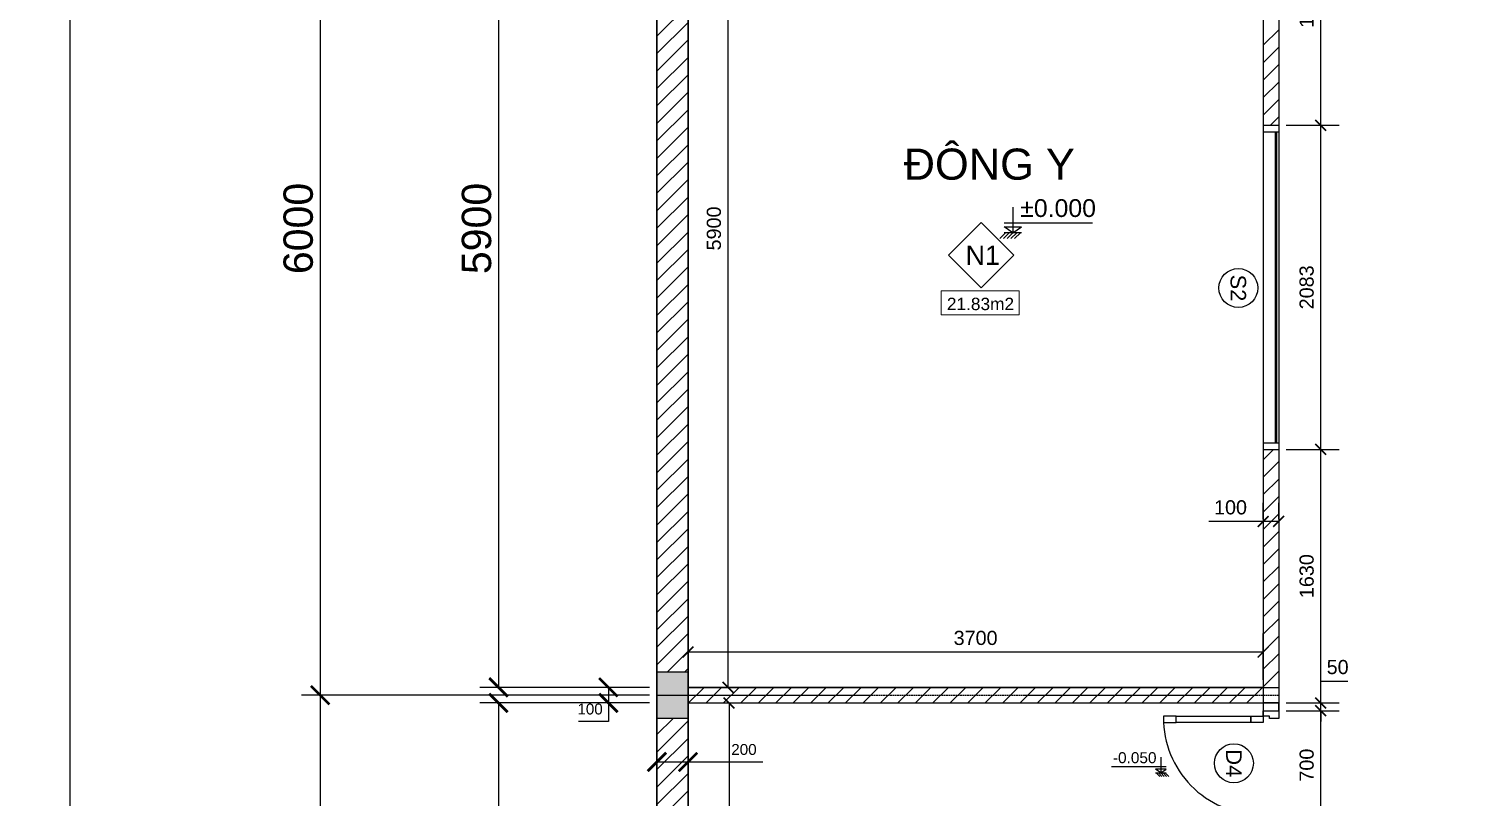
# Model space of a CAD drawing. Header units: millimetres. Extents: x -26398 to 135532, y -376633 to 43268.
# Drawn here: x 18242 to 27472, y -103056 to -98116 of the extents above; entities that cross this region are included whole.
import ezdxf
from ezdxf.enums import TextEntityAlignment as Align

# ---------------------------------------------------------------- set-up
doc = ezdxf.new("R2010")
doc.units = ezdxf.units.MM
doc.linetypes.add('ACAD_ISO02W100', pattern=[15, 12, -3])
for name, color, linetype in [('A-Door', 150, 'Continuous'), ('A5-KICHTHUOC', 251, 'Continuous'), ('cửa', 152, 'Continuous'), ('NT', 1, 'Continuous'), ('trục chia', 160, 'ACAD_ISO02W100'), ('TƯỜNG', 52, 'Continuous')]:
    doc.layers.add(name, color=color, linetype=linetype)
doc.layers.add('A6-GHICHU', color=147, linetype='Continuous', lineweight=20)
doc.styles.add('GHICHU35', font='', dxfattribs={"width": 0.9, "height": 350})
doc.styles.get("Standard").update_dxf_attribs({"font": 'arial.ttf'})
doc.styles.add('TUANH', font='')
doc.styles.get('GHICHU35').set_extended_font_data('VNI-Helve')
doc.styles.get('TUANH').set_extended_font_data('VNI-Helve-Condense', bold=True)
doc.dimstyles.new('dimmatbang', dxfattribs={"dimscale": 70, "dimtxt": 2.7, "dimasz": 1.7, "dimexe": 1.7, "dimexo": 0.7, "dimtad": 1, "dimtoh": 1, "dimdec": 1, "dimtxsty": 'Standard', "dimblk": 'ARCHTICK', "dimcen": 2.5, "dimclrd": 1, "dimclre": 256, "dimadec": 0, "dimazin": 0, "dimtfac": 1, "dimtdec": 1, "dimtmove": 0, "dimatfit": 3, "dimfxl": 1, "dimarcsym": 0})

# ---------------------------------------------------------------- blocks, each defined once
blk = doc.blocks.new('A$C7DB75F4D')
at = {"layer": 'A-Door'}
for points in [[(625, 740), (625, 660), (665, 660), (665, 740)], [(625, 180), (625, 660), (665, 660), (665, 180)], [(35, 100), (35, 60), (50, 60), (50, 50), (50, 0), (0, 0), (0, 100)], [(625, 100), (625, 180), (665, 180), (665, 100)], [(665, 100), (700, 100), (700, 0), (650, 0), (650, 50), (650, 60), (665, 60)]]:
    blk.add_lwpolyline(points, close=True, dxfattribs=at)
at = {"layer": 'NT', "color": 1}
blk.add_arc((650, 125), 615.5, 92.32782, 182.32782, dxfattribs=at)
blk = doc.blocks.new('1-cote nen')
for p, q in [((-2, 267), (-2, 0)), ((-91, 102), (828, 102)), ((-2, 0), (-91, 63)), ((-91, 63), (88, 63)), ((90, 0), (-91, 0)), ((-2, 0), (88, 63)), ((-137, -60), (-77, 0)), ((-99, -60), (-39, 0)), ((-60, -60), (0, 0)), ((-21, -60), (39, 0)), ((17, -60), (77, 0))]:
    blk.add_line(p, q)
at = {"ltscale": 50, "style": 'GHICHU35', "width": 0.9}
blk.add_attdef('%%P0.000', (75, 164), '', height=187, dxfattribs=at)
blk = doc.blocks.new('_ArchTick')
at = {"color": 0, "linetype": 'ByBlock', "const_width": 0.15}
blk.add_lwpolyline([(-0.5, -0.5), (0.5, 0.5)], dxfattribs=at)
blk = doc.blocks.new('*D2987')
at = {"lineweight": -2, "transparency": 16777216}
for p, q in [((22284.5, -102601.5), (22284.5, -102947.8)), ((22484.5, -102601.5), (22484.5, -102947.8))]:
    blk.add_line(p, q, dxfattribs=at)
at = {"color": 1, "lineweight": -2, "transparency": 16777216}
for p, q in [((22284.5, -102828.8), (22484.5, -102828.8)), ((22484.5, -102828.8), (22965.6, -102828.8))]:
    blk.add_line(p, q, dxfattribs=at)
at = {"layer": 'DEFPOINTS', "color": 0, "transparency": 16777216}
for p in [(22284.5, -102552.5), (22484.5, -102552.5), (22484.5, -102828.8)]:
    blk.add_point(p, dxfattribs=at)
at = {"color": 1, "lineweight": -2, "transparency": 16777216, "xscale": 119, "yscale": 119, "zscale": 119, "rotation": 180}
blk.add_blockref('_ArchTick', (22284.5, -102828.8), dxfattribs=at)
at = {"color": 1, "lineweight": -2, "transparency": 16777216, "xscale": 119, "yscale": 119, "zscale": 119}
blk.add_blockref('_ArchTick', (22484.5, -102828.8), dxfattribs=at)
at = {"color": 0, "transparency": 16777216, "insert": (22844, -102749.3), "char_height": 70, "attachment_point": 5}
blk.add_mtext('200', dxfattribs=at)
blk = doc.blocks.new('*D3116')
at = {"lineweight": -2, "transparency": 16777216}
for p, q in [((26333.5, -102499.7), (26674.1, -102499.7)), ((26333.5, -103199.7), (26674.1, -103199.7))]:
    blk.add_line(p, q, dxfattribs=at)
at = {"color": 1, "lineweight": -2, "transparency": 16777216}
blk.add_line((26555.1, -103199.7), (26555.1, -102499.7), dxfattribs=at)
at = {"layer": 'DEFPOINTS', "color": 0, "transparency": 16777216}
for p in [(26284.5, -102499.7), (26555.1, -102499.7), (26284.5, -103199.7)]:
    blk.add_point(p, dxfattribs=at)
at = {"color": 1, "lineweight": -2, "transparency": 16777216, "xscale": 70, "yscale": 70, "zscale": 70}
for p, rotation in [((26555.1, -102499.7), 90), ((26555.1, -103199.7), 270)]:
    blk.add_blockref('_ArchTick', p, dxfattribs=dict(at, rotation=rotation))
at = {"color": 0, "transparency": 16777216, "insert": (26464.9, -102849.7), "char_height": 91, "attachment_point": 5, "rotation": 90}
blk.add_mtext('700', dxfattribs=at)
blk = doc.blocks.new('*D3007')
at = {"color": 1, "lineweight": -2, "transparency": 16777216}
for p, q in [((26555.1, -102449.7), (26555.1, -102309.7)), ((26555.1, -102309.7), (26728.9, -102309.7)), ((26555.1, -102499.7), (26555.1, -102449.7)), ((26555.1, -102499.7), (26555.1, -102569.7))]:
    blk.add_line(p, q, dxfattribs=at)
at = {"lineweight": -2, "transparency": 16777216}
for p, q in [((26333.5, -102449.7), (26674.1, -102449.7)), ((26333.5, -102499.7), (26674.1, -102499.7))]:
    blk.add_line(p, q, dxfattribs=at)
at = {"layer": 'DEFPOINTS', "color": 0, "transparency": 16777216}
for p in [(26284.5, -102449.7), (26555.1, -102449.7), (26284.5, -102499.7)]:
    blk.add_point(p, dxfattribs=at)
at = {"color": 1, "lineweight": -2, "transparency": 16777216, "xscale": 70, "yscale": 70, "zscale": 70}
for p, rotation in [((26555.1, -102449.7), 270), ((26555.1, -102499.7), 90)]:
    blk.add_blockref('_ArchTick', p, dxfattribs=dict(at, rotation=rotation))
at = {"color": 0, "transparency": 16777216, "insert": (26663.9, -102219.5), "char_height": 91, "attachment_point": 5}
blk.add_mtext('50', dxfattribs=at)
blk = doc.blocks.new('*D3008')
at = {"lineweight": -2, "transparency": 16777216}
for p, q in [((26333.5, -100819.7), (26674.1, -100819.7)), ((26333.5, -102449.7), (26674.1, -102449.7))]:
    blk.add_line(p, q, dxfattribs=at)
at = {"color": 1, "lineweight": -2, "transparency": 16777216}
blk.add_line((26555.1, -102449.7), (26555.1, -100819.7), dxfattribs=at)
at = {"layer": 'DEFPOINTS', "color": 0, "transparency": 16777216}
for p in [(26284.5, -100819.7), (26555.1, -100819.7), (26284.5, -102449.7)]:
    blk.add_point(p, dxfattribs=at)
at = {"color": 1, "lineweight": -2, "transparency": 16777216, "xscale": 70, "yscale": 70, "zscale": 70}
for p, rotation in [((26555.1, -100819.7), 90), ((26555.1, -102449.7), 270)]:
    blk.add_blockref('_ArchTick', p, dxfattribs=dict(at, rotation=rotation))
at = {"color": 0, "transparency": 16777216, "insert": (26464.9, -101634.7), "char_height": 91, "attachment_point": 5, "rotation": 90}
blk.add_mtext('1630', dxfattribs=at)
blk = doc.blocks.new('*D3006')
at = {"lineweight": -2, "transparency": 16777216}
for p, q in [((26333.5, -98736.7), (26674.1, -98736.7)), ((26333.5, -100819.7), (26674.1, -100819.7))]:
    blk.add_line(p, q, dxfattribs=at)
at = {"color": 1, "lineweight": -2, "transparency": 16777216}
blk.add_line((26555.1, -100819.7), (26555.1, -98736.7), dxfattribs=at)
at = {"layer": 'DEFPOINTS', "color": 0, "transparency": 16777216}
for p in [(26284.5, -98736.7), (26555.1, -98736.7), (26284.5, -100819.7)]:
    blk.add_point(p, dxfattribs=at)
at = {"color": 1, "lineweight": -2, "transparency": 16777216, "xscale": 70, "yscale": 70, "zscale": 70}
for p, rotation in [((26555.1, -98736.7), 90), ((26555.1, -100819.7), 270)]:
    blk.add_blockref('_ArchTick', p, dxfattribs=dict(at, rotation=rotation))
at = {"color": 0, "transparency": 16777216, "insert": (26464.9, -99778.2), "char_height": 91, "attachment_point": 5, "rotation": 90}
blk.add_mtext('2083', dxfattribs=at)
blk = doc.blocks.new('*D3109')
at = {"lineweight": -2, "transparency": 16777216}
for p, q in [((26333.5, -97199.7), (26674.1, -97199.7)), ((26333.5, -98736.7), (26674.1, -98736.7))]:
    blk.add_line(p, q, dxfattribs=at)
at = {"color": 1, "lineweight": -2, "transparency": 16777216}
blk.add_line((26555.1, -98736.7), (26555.1, -97199.7), dxfattribs=at)
at = {"layer": 'DEFPOINTS', "color": 0, "transparency": 16777216}
for p in [(26284.5, -97199.7), (26555.1, -97199.7), (26284.5, -98736.7)]:
    blk.add_point(p, dxfattribs=at)
at = {"color": 1, "lineweight": -2, "transparency": 16777216, "xscale": 70, "yscale": 70, "zscale": 70}
for p, rotation in [((26555.1, -97199.7), 90), ((26555.1, -98736.7), 270)]:
    blk.add_blockref('_ArchTick', p, dxfattribs=dict(at, rotation=rotation))
at = {"color": 0, "transparency": 16777216, "insert": (26464.9, -97968.2), "char_height": 91, "attachment_point": 5, "rotation": 90}
blk.add_mtext('1537', dxfattribs=at)
blk = doc.blocks.new('*D2983')
at = {"lineweight": -2, "transparency": 16777216}
for p, q in [((26184.5, -101269.4), (26184.5, -101164.1)), ((26284.5, -101269.4), (26284.5, -101164.1))]:
    blk.add_line(p, q, dxfattribs=at)
at = {"color": 1, "lineweight": -2, "transparency": 16777216}
for p, q in [((26184.5, -101283.1), (25834.8, -101283.1)), ((26284.5, -101283.1), (26184.5, -101283.1))]:
    blk.add_line(p, q, dxfattribs=at)
at = {"layer": 'DEFPOINTS', "color": 0, "transparency": 16777216}
for p in [(26184.5, -101283.1), (26184.5, -101318.4), (26284.5, -101318.4)]:
    blk.add_point(p, dxfattribs=at)
at = {"color": 1, "lineweight": -2, "transparency": 16777216, "xscale": 70, "yscale": 70, "zscale": 70, "rotation": 180}
blk.add_blockref('_ArchTick', (26184.5, -101283.1), dxfattribs=at)
at = {"color": 1, "lineweight": -2, "transparency": 16777216, "xscale": 70, "yscale": 70, "zscale": 70}
blk.add_blockref('_ArchTick', (26284.5, -101283.1), dxfattribs=at)
at = {"color": 0, "transparency": 16777216, "insert": (25974.6, -101192.9), "char_height": 91, "attachment_point": 5}
blk.add_mtext('100', dxfattribs=at)
blk = doc.blocks.new('*D3065')
at = {"lineweight": -2, "transparency": 16777216}
for p, q in [((22533.5, -96449.7), (22860.1, -96449.7)), ((22533.5, -102349.7), (22860.1, -102349.7))]:
    blk.add_line(p, q, dxfattribs=at)
at = {"color": 1, "lineweight": -2, "transparency": 16777216}
blk.add_line((22741.1, -96449.7), (22741.1, -102349.7), dxfattribs=at)
at = {"layer": 'DEFPOINTS', "color": 0, "transparency": 16777216}
for p in [(22484.5, -96449.7), (22484.5, -102349.7), (22741.1, -102349.7)]:
    blk.add_point(p, dxfattribs=at)
at = {"color": 1, "lineweight": -2, "transparency": 16777216, "xscale": 70, "yscale": 70, "zscale": 70}
for p, rotation in [((22741.1, -96449.7), 90), ((22741.1, -102349.7), 270)]:
    blk.add_blockref('_ArchTick', p, dxfattribs=dict(at, rotation=rotation))
at = {"color": 0, "transparency": 16777216, "insert": (22650.9, -99399.7), "char_height": 91, "attachment_point": 5, "rotation": 90}
blk.add_mtext('5900', dxfattribs=at)
blk = doc.blocks.new('*D3066')
at = {"lineweight": -2, "transparency": 16777216}
for p, q in [((22484.5, -102300.7), (22484.5, -102003.5)), ((26184.5, -102300.7), (26184.5, -102003.5))]:
    blk.add_line(p, q, dxfattribs=at)
at = {"color": 1, "lineweight": -2, "transparency": 16777216}
blk.add_line((26184.5, -102122.5), (22484.5, -102122.5), dxfattribs=at)
at = {"layer": 'DEFPOINTS', "color": 0, "transparency": 16777216}
for p in [(22484.5, -102122.5), (22484.5, -102349.7), (26184.5, -102349.7)]:
    blk.add_point(p, dxfattribs=at)
at = {"color": 1, "lineweight": -2, "transparency": 16777216, "xscale": 70, "yscale": 70, "zscale": 70, "rotation": 180}
blk.add_blockref('_ArchTick', (22484.5, -102122.5), dxfattribs=at)
at = {"color": 1, "lineweight": -2, "transparency": 16777216, "xscale": 70, "yscale": 70, "zscale": 70}
blk.add_blockref('_ArchTick', (26184.5, -102122.5), dxfattribs=at)
at = {"color": 0, "transparency": 16777216, "insert": (24334.5, -102032.3), "char_height": 91, "attachment_point": 5}
blk.add_mtext('3700', dxfattribs=at)
blk = doc.blocks.new('*D2963')
at = {"layer": 'DEFPOINTS', "color": 0, "transparency": 16777216}
for p in [(22484.5, -102449.7), (22484.5, -106349.7), (22748.3, -106349.7)]:
    blk.add_point(p, dxfattribs=at)
at = {"layer": 'TƯỜNG', "lineweight": -2, "transparency": 16777216}
for p, q in [((22533.5, -102449.7), (22867.3, -102449.7)), ((22533.5, -106349.7), (22867.3, -106349.7))]:
    blk.add_line(p, q, dxfattribs=at)
at = {"layer": 'TƯỜNG', "color": 1, "lineweight": -2, "transparency": 16777216}
blk.add_line((22748.3, -102449.7), (22748.3, -106349.7), dxfattribs=at)
at = {"layer": 'TƯỜNG', "color": 1, "lineweight": -2, "transparency": 16777216, "xscale": 70, "yscale": 70, "zscale": 70}
for p, rotation in [((22748.3, -102449.7), 90), ((22748.3, -106349.7), 270)]:
    blk.add_blockref('_ArchTick', p, dxfattribs=dict(at, rotation=rotation))
at = {"layer": 'TƯỜNG', "color": 0, "transparency": 16777216, "insert": (22658.1, -104399.7), "char_height": 91, "attachment_point": 5, "rotation": 90}
blk.add_mtext('3900', dxfattribs=at)
blk = doc.blocks.new('*D3182')
at = {"lineweight": -2, "transparency": 16777216}
for p, q in [((22235.5, -96449.7), (21145.5, -96449.7)), ((22235.5, -102349.7), (21145.5, -102349.7))]:
    blk.add_line(p, q, dxfattribs=at)
at = {"color": 1, "lineweight": -2, "transparency": 16777216}
blk.add_line((21264.5, -96449.7), (21264.5, -102349.7), dxfattribs=at)
at = {"layer": 'DEFPOINTS', "color": 0, "transparency": 16777216}
for p in [(22284.5, -96449.7), (21264.5, -102349.7), (22284.5, -102349.7)]:
    blk.add_point(p, dxfattribs=at)
at = {"color": 1, "lineweight": -2, "transparency": 16777216, "xscale": 119, "yscale": 119, "zscale": 119}
for p, rotation in [((21264.5, -96449.7), 90), ((21264.5, -102349.7), 270)]:
    blk.add_blockref('_ArchTick', p, dxfattribs=dict(at, rotation=rotation))
at = {"color": 0, "transparency": 16777216, "insert": (21124.3, -99399.7), "char_height": 189, "attachment_point": 5, "rotation": 90}
blk.add_mtext('5900', dxfattribs=at)
blk = doc.blocks.new('*D3183')
at = {"lineweight": -2, "transparency": 16777216}
for p, q in [((22235.5, -102349.7), (21852.6, -102349.7)), ((22235.5, -102449.7), (21852.6, -102449.7))]:
    blk.add_line(p, q, dxfattribs=at)
at = {"color": 1, "lineweight": -2, "transparency": 16777216}
for p, q in [((21971.6, -102349.7), (21971.6, -102449.7)), ((21971.6, -102449.7), (21971.6, -102568.7)), ((21971.6, -102568.7), (21780, -102568.7))]:
    blk.add_line(p, q, dxfattribs=at)
at = {"layer": 'DEFPOINTS', "color": 0, "transparency": 16777216}
for p in [(22284.5, -102349.7), (21971.6, -102449.7), (22284.5, -102449.7)]:
    blk.add_point(p, dxfattribs=at)
at = {"color": 1, "lineweight": -2, "transparency": 16777216, "xscale": 119, "yscale": 119, "zscale": 119}
for p, rotation in [((21971.6, -102349.7), 90), ((21971.6, -102449.7), 270)]:
    blk.add_blockref('_ArchTick', p, dxfattribs=dict(at, rotation=rotation))
at = {"color": 0, "transparency": 16777216, "insert": (21853.9, -102489.2), "char_height": 70, "attachment_point": 5}
blk.add_mtext('100', dxfattribs=at)
blk = doc.blocks.new('*D3184')
at = {"lineweight": -2, "transparency": 16777216}
for p, q in [((22235.5, -102449.7), (21145.5, -102449.7)), ((22235.5, -106349.7), (21145.5, -106349.7))]:
    blk.add_line(p, q, dxfattribs=at)
at = {"color": 1, "lineweight": -2, "transparency": 16777216}
blk.add_line((21264.5, -102449.7), (21264.5, -106349.7), dxfattribs=at)
at = {"layer": 'DEFPOINTS', "color": 0, "transparency": 16777216}
for p in [(22284.5, -102449.7), (21264.5, -106349.7), (22284.5, -106349.7)]:
    blk.add_point(p, dxfattribs=at)
at = {"color": 1, "lineweight": -2, "transparency": 16777216, "xscale": 119, "yscale": 119, "zscale": 119}
for p, rotation in [((21264.5, -102449.7), 90), ((21264.5, -106349.7), 270)]:
    blk.add_blockref('_ArchTick', p, dxfattribs=dict(at, rotation=rotation))
at = {"color": 0, "transparency": 16777216, "insert": (21124.2, -104399.7), "char_height": 189, "attachment_point": 5, "rotation": 90}
blk.add_mtext('3900', dxfattribs=at)
blk = doc.blocks.new('*D3191')
at = {"lineweight": -2, "transparency": 16777216}
for p, q in [((22235.5, -76399.7), (18387.3, -76399.7)), ((22235.5, -116399.7), (18387.3, -116399.7))]:
    blk.add_line(p, q, dxfattribs=at)
at = {"color": 1, "lineweight": -2, "transparency": 16777216}
blk.add_line((18506.3, -76399.7), (18506.3, -116399.7), dxfattribs=at)
at = {"layer": 'DEFPOINTS', "color": 0, "transparency": 16777216}
for p in [(22284.5, -76399.7), (18506.3, -116399.7), (22284.5, -116399.7)]:
    blk.add_point(p, dxfattribs=at)
at = {"color": 1, "lineweight": -2, "transparency": 16777216, "xscale": 119, "yscale": 119, "zscale": 119}
for p, rotation in [((18506.3, -76399.7), 90), ((18506.3, -116399.7), 270)]:
    blk.add_blockref('_ArchTick', p, dxfattribs=dict(at, rotation=rotation))
at = {"color": 0, "transparency": 16777216, "insert": (18366, -96399.7), "char_height": 189, "attachment_point": 5, "rotation": 90}
blk.add_mtext('40000', dxfattribs=at)
blk = doc.blocks.new('*D3196')
at = {"lineweight": -2, "transparency": 16777216}
for p, q in [((22235.5, -96399.7), (19998.3, -96399.7)), ((22235.5, -102399.7), (19998.3, -102399.7))]:
    blk.add_line(p, q, dxfattribs=at)
at = {"color": 1, "lineweight": -2, "transparency": 16777216}
blk.add_line((20117.3, -96399.7), (20117.3, -102399.7), dxfattribs=at)
at = {"layer": 'DEFPOINTS', "color": 0, "transparency": 16777216}
for p in [(22284.5, -96399.7), (20117.3, -102399.7), (22284.5, -102399.7)]:
    blk.add_point(p, dxfattribs=at)
at = {"color": 1, "lineweight": -2, "transparency": 16777216, "xscale": 119, "yscale": 119, "zscale": 119}
for p, rotation in [((20117.3, -96399.7), 90), ((20117.3, -102399.7), 270)]:
    blk.add_blockref('_ArchTick', p, dxfattribs=dict(at, rotation=rotation))
at = {"color": 0, "transparency": 16777216, "insert": (19977, -99399.7), "char_height": 189, "attachment_point": 5, "rotation": 90}
blk.add_mtext('6000', dxfattribs=at)
blk = doc.blocks.new('*D3197')
at = {"lineweight": -2, "transparency": 16777216}
for p, q in [((22235.5, -102399.7), (19998.3, -102399.7)), ((22235.5, -106399.7), (19998.3, -106399.7))]:
    blk.add_line(p, q, dxfattribs=at)
at = {"color": 1, "lineweight": -2, "transparency": 16777216}
blk.add_line((20117.3, -102399.7), (20117.3, -106399.7), dxfattribs=at)
at = {"layer": 'DEFPOINTS', "color": 0, "transparency": 16777216}
for p in [(22284.5, -102399.7), (20117.3, -106399.7), (22284.5, -106399.7)]:
    blk.add_point(p, dxfattribs=at)
at = {"color": 1, "lineweight": -2, "transparency": 16777216, "xscale": 119, "yscale": 119, "zscale": 119}
for p, rotation in [((20117.3, -102399.7), 90), ((20117.3, -106399.7), 270)]:
    blk.add_blockref('_ArchTick', p, dxfattribs=dict(at, rotation=rotation))
at = {"color": 0, "transparency": 16777216, "insert": (19977, -104399.7), "char_height": 189, "attachment_point": 5, "rotation": 90}
blk.add_mtext('4000', dxfattribs=at)

msp = doc.modelspace()

# ---------------------------------------------------------------- hatches: boundary and pattern name
h = msp.add_hatch(color=1)
h.dxf.hatch_style = 1
h.paths.add_polyline_path([(22284.47, -102249.71), (22284.47, -102549.71), (22484.47, -102549.71), (22484.47, -102249.71)])
at = {"layer": 'TƯỜNG'}
h = msp.add_hatch(dxfattribs=at)
h.set_pattern_fill('ANSI31', color=256, scale=25)
h.paths.add_polyline_path([(22484.47, -110399.71), (22284.47, -110399.71), (22284.47, -112303.46), (22484.47, -112303.46)])
h.paths.add_polyline_path([(26184.47, -110199.71), (22484.47, -110199.71), (22484.47, -110399.71), (26184.47, -110399.71)])
h.paths.add_polyline_path([(22484.47, -108399.71), (22484.47, -106549.71), (22284.47, -106549.71), (22284.47, -110199.71), (22484.47, -110199.71)])
h.paths.add_polyline_path([(22484.47, -112603.46), (22284.47, -112603.46), (22284.47, -114399.71), (22484.47, -114399.71)])
h.paths.add_polyline_path([(22484.47, -114399.71), (22284.47, -114399.71), (22284.47, -116199.71), (22484.47, -116199.71)])
h.paths.add_polyline_path([(22484.47, -102549.71), (22284.47, -102549.71), (22284.47, -106249.71), (22484.47, -106249.71)])
h.paths.add_polyline_path([(22484.47, -96549.71), (22284.47, -96549.71), (22284.47, -102249.71), (22484.47, -102249.71)])
h.paths.add_polyline_path([(22484.47, -93549.71), (22284.47, -93549.71), (22284.47, -96249.71), (22431.63, -96249.71), (22484.47, -96196.86)])
h.paths.add_polyline_path([(22484.47, -90549.71), (22294.46, -90549.71), (22284.47, -90559.7), (22284.47, -93249.71), (22484.47, -93249.71)])
h.paths.add_polyline_path([(22484.47, -84599.71), (22284.47, -84599.71), (22284.47, -90249.71), (22482.21, -90249.71), (22484.47, -90247.45)])
h.paths.add_polyline_path([(22484.47, -81393.43), (22484.47, -76399.71), (22284.47, -76399.71), (22284.47, -84399.71), (22484.47, -84399.71), (22484.47, -82449.71)])
h = msp.add_hatch(dxfattribs=at)
h.set_pattern_fill('ANSI31', color=256, scale=25)
h.paths.add_polyline_path([(26284.47, -100819.71), (26184.47, -100819.71), (26184.47, -102349.71), (26284.47, -102349.71)])
h = msp.add_hatch(dxfattribs=at)
h.set_pattern_fill('ANSI31', color=256, scale=25)
h.paths.add_polyline_path([(26184.47, -102349.71), (22484.47, -102349.71), (22484.47, -102399.71), (26184.47, -102399.71)])
h.paths.add_polyline_path([(26184.47, -102399.71), (22484.47, -102399.71), (22484.47, -102449.71), (26184.47, -102449.71)])

# ---------------------------------------------------------------- linework, layer by layer
at = {"linetype": 'Continuous'}
for p, q in [((26184.47, -98221.78), (26284.47, -98121.78)), ((26184.47, -98334.03), (26284.47, -98234.03)), ((26184.47, -98446.28), (26284.47, -98346.28)), ((26184.47, -98558.54), (26284.47, -98458.54)), ((26184.47, -98670.79), (26284.47, -98570.79)), ((26230.84, -98736.67), (26284.47, -98683.04))]:
    msp.add_line(p, q, dxfattribs=at)
for p, q in [((26184.47, -98736.67), (26184.47, -100819.71)), ((26184.47, -98736.67), (26284.47, -98736.67)), ((26284.47, -98736.67), (26284.47, -100819.71)), ((26184.47, -98778.04), (26284.47, -98778.04)), ((26184.47, -100778.04), (26284.47, -100778.04)), ((26184.47, -100819.71), (26284.47, -100819.71))]:
    msp.add_line(p, q)
for points in [[(22484.47, -96449.71), (26184.47, -96449.71), (26184.47, -102349.71), (22484.47, -102349.71)], [(22484.47, -102549.71), (22284.47, -102549.71), (22284.47, -102249.71), (22484.47, -102249.71)], [(26184.47, -102449.71), (26184.47, -102499.71), (26284.47, -102499.71), (26284.47, -102449.71)]]:
    msp.add_lwpolyline(points, close=True)
at = {"color": 4}
msp.add_lwpolyline([(26269.55, -98778.04), (26269.55, -100778.04), (26264.55, -100778.04), (26264.55, -98778.04)], close=True, dxfattribs=at)
for centre in [(26024.67, -99782.16), (25996.46, -102837.46)]:
    msp.add_circle(centre, 125.19)
at = {"layer": 'A6-GHICHU', "ltscale": 0.5}
for points in [[(24371.05, -99782.19), (24581.2, -99572.03), (24371.05, -99361.88), (24160.89, -99572.03)], [(24113.95, -99800.05), (24615.02, -99800.05), (24615.02, -99954.56), (24113.95, -99954.56)]]:
    msp.add_lwpolyline(points, close=True, dxfattribs=at)
at = {"layer": 'trục chia'}
msp.add_line((22284.47, -102399.71), (26284.47, -102399.71), dxfattribs=at)
at = {"layer": 'TƯỜNG'}
for p, q in [((22284.47, -76399.71), (22284.47, -114399.71)), ((22484.47, -76399.71), (22484.47, -114399.71)), ((22284.47, -110399.71), (22284.47, -84399.71)), ((22484.47, -110199.71), (22484.47, -84599.71)), ((26184.47, -97149.71), (26184.47, -102549.71)), ((26284.47, -97149.71), (26284.47, -102549.71)), ((22484.47, -102349.71), (26284.47, -102349.71)), ((22484.47, -102449.71), (26284.47, -102449.71))]:
    msp.add_line(p, q, dxfattribs=at)
msp.add_lwpolyline([(32284.47, -76399.71), (32284.47, -114399.71), (22284.47, -114399.71), (22284.47, -76399.71), (23818.5, -76399.71)], dxfattribs=at)

# ---------------------------------------------------------------- block references
at = {"layer": 'A5-KICHTHUOC', "ltscale": 0.5}
ref = msp.add_blockref('1-cote nen', (24575.07, -99427.07), dxfattribs=dict(at, xscale=0.61735318627815, yscale=0.61735318627815, zscale=0.61735318627815))
ref.add_attrib('%%P0.000', '%%P0.000', (24621.66, -99325.85), dxfattribs={"layer": '0', "color": 4, "ltscale": 50, "height": 114.325})
ref = msp.add_blockref('1-cote nen', (25525.7, -102899.73), dxfattribs=dict(at, xscale=-0.3822541714018616, yscale=0.3822541714018616, zscale=0.3822541714018616))
ref.add_attrib('%%P0.000', '-0.050', (25218.04, -102837.06), dxfattribs={"layer": '0', "color": 4, "ltscale": 50, "height": 70.788})
at = {"layer": 'cửa', "rotation": 90.00000000000001}
msp.add_blockref('A$C7DB75F4D', (26284.47, -103199.71), dxfattribs=at)

# ---------------------------------------------------------------- texts
msp.add_text('ĐÔNG Y', height=200).set_placement((24422.35, -98986.23), align=Align.MIDDLE_CENTER)
at = {"layer": 'A6-GHICHU', "ltscale": 0.5, "attachment_point": 5, "style": 'TUANH'}
for s, insert, char_height in [('{\\fArial|b0|i0|c0|p34;N1}', (24380.39, -99571.79), 123.835), ('{\\fArial|b0|i0|c163|p34;21.83\\fArial|b0|i0|c0|p34;m2}', (24365.84, -99885.3), 79.5593)]:
    msp.add_mtext(s, dxfattribs=dict(at, insert=insert, char_height=char_height))
at = {"layer": 'TƯỜNG'}
for s, p in [('S2', (26024.67, -99782.16)), ('D4', (25996.46, -102837.46))]:
    msp.add_text(s, height=100.154, rotation=270, dxfattribs=at).set_placement(p, align=Align.MIDDLE_CENTER)

# ---------------------------------------------------------------- dimensions: what is measured, and where the dimension line sits
for base, p1, p2, picture, middle in [((18506.26, -116399.71), (22284.47, -76399.71), (22284.47, -116399.71), '*D3191', (18366.01, -96399.71)), ((20117.27, -102399.71), (22284.47, -96399.71), (22284.47, -102399.71), '*D3196', (19977.02, -99399.71)), ((21264.55, -102349.71), (22284.47, -96449.71), (22284.47, -102349.71), '*D3182', (21124.3, -99399.71)), ((20117.27, -106399.71), (22284.47, -102399.71), (22284.47, -106399.71), '*D3197', (19977.02, -104399.71)), ((21264.55, -106349.71), (22284.47, -102449.71), (22284.47, -106349.71), '*D3184', (21124.24, -104399.71))]:
    dim = msp.add_linear_dim(base=base, p1=p1, p2=p2, angle=90, dimstyle='dimmatbang')
    dim.commit()
    dim.dimension.update_dxf_attribs({"geometry": picture, "text_midpoint": middle})
for base, p1, p2, override, picture, middle in [((22741.11, -102349.71), (22484.47, -96449.71), (22484.47, -102349.71), {"dimtxt": 1.3, "dimasz": 1}, '*D3065', (22650.9, -99399.71)), ((26555.14, -97199.71), (26284.47, -98736.67), (26284.47, -97199.71), {"dimtxt": 1.3, "dimasz": 1}, '*D3109', (26464.9, -97968.19)), ((26555.14, -98736.67), (26284.51, -100819.71), (26284.51, -98736.67), {"dimtxt": 1.3, "dimasz": 1}, '*D3006', (26464.9, -99778.19)), ((26555.14, -100819.71), (26284.47, -102449.71), (26284.47, -100819.71), {"dimtxt": 1.3, "dimasz": 1}, '*D3008', (26464.9, -101634.71)), ((26555.14, -102449.71), (26284.47, -102499.71), (26284.47, -102449.71), {"dimtxt": 1.3, "dimasz": 1}, '*D3007', (26663.91, -102219.49)), ((21971.55, -102449.71), (22284.47, -102349.71), (22284.47, -102449.71), {"dimtxt": 1}, '*D3183', (21853.89, -102489.22)), ((26555.14, -102499.71), (26284.47, -103199.71), (26284.47, -102499.71), {"dimtxt": 1.3, "dimasz": 1}, '*D3116', (26464.93, -102849.71))]:
    dim = msp.add_linear_dim(base=base, p1=p1, p2=p2, angle=90, dimstyle='dimmatbang', override=override)
    dim.commit()
    dim.dimension.update_dxf_attribs({"geometry": picture, "text_midpoint": middle})
for base, p1, p2, picture, middle in [((26184.47, -101283.12), (26284.47, -101318.43), (26184.47, -101318.43), '*D2983', (25974.63, -101192.91)), ((22484.47, -102122.5), (26184.47, -102349.71), (22484.47, -102349.71), '*D3066', (24334.47, -102032.25))]:
    dim = msp.add_linear_dim(base=base, p1=p1, p2=p2, dimstyle='dimmatbang', override={"dimtxt": 1.3, "dimasz": 1})
    dim.commit()
    dim.dimension.update_dxf_attribs({"geometry": picture, "text_midpoint": middle})
dim = msp.add_linear_dim(base=(22484.47, -102828.81), p1=(22284.47, -102552.45), p2=(22484.47, -102552.45), dimstyle='dimmatbang', override={"dimtxt": 1})
dim.commit()
dim.dimension.update_dxf_attribs({"geometry": '*D2987', "text_midpoint": (22844.03, -102828.81), "dimtype": 160})
dim = msp.add_linear_dim(base=(22748.31, -106349.71), p1=(22484.47, -102449.71), p2=(22484.47, -106349.71), angle=90, dimstyle='dimmatbang', override={"dimtxt": 1.3, "dimasz": 1}, dxfattribs=at)
dim.commit()
dim.dimension.update_dxf_attribs({"geometry": '*D2963', "text_midpoint": (22658.06, -104399.71)})

doc.saveas('drawing.dxf')
